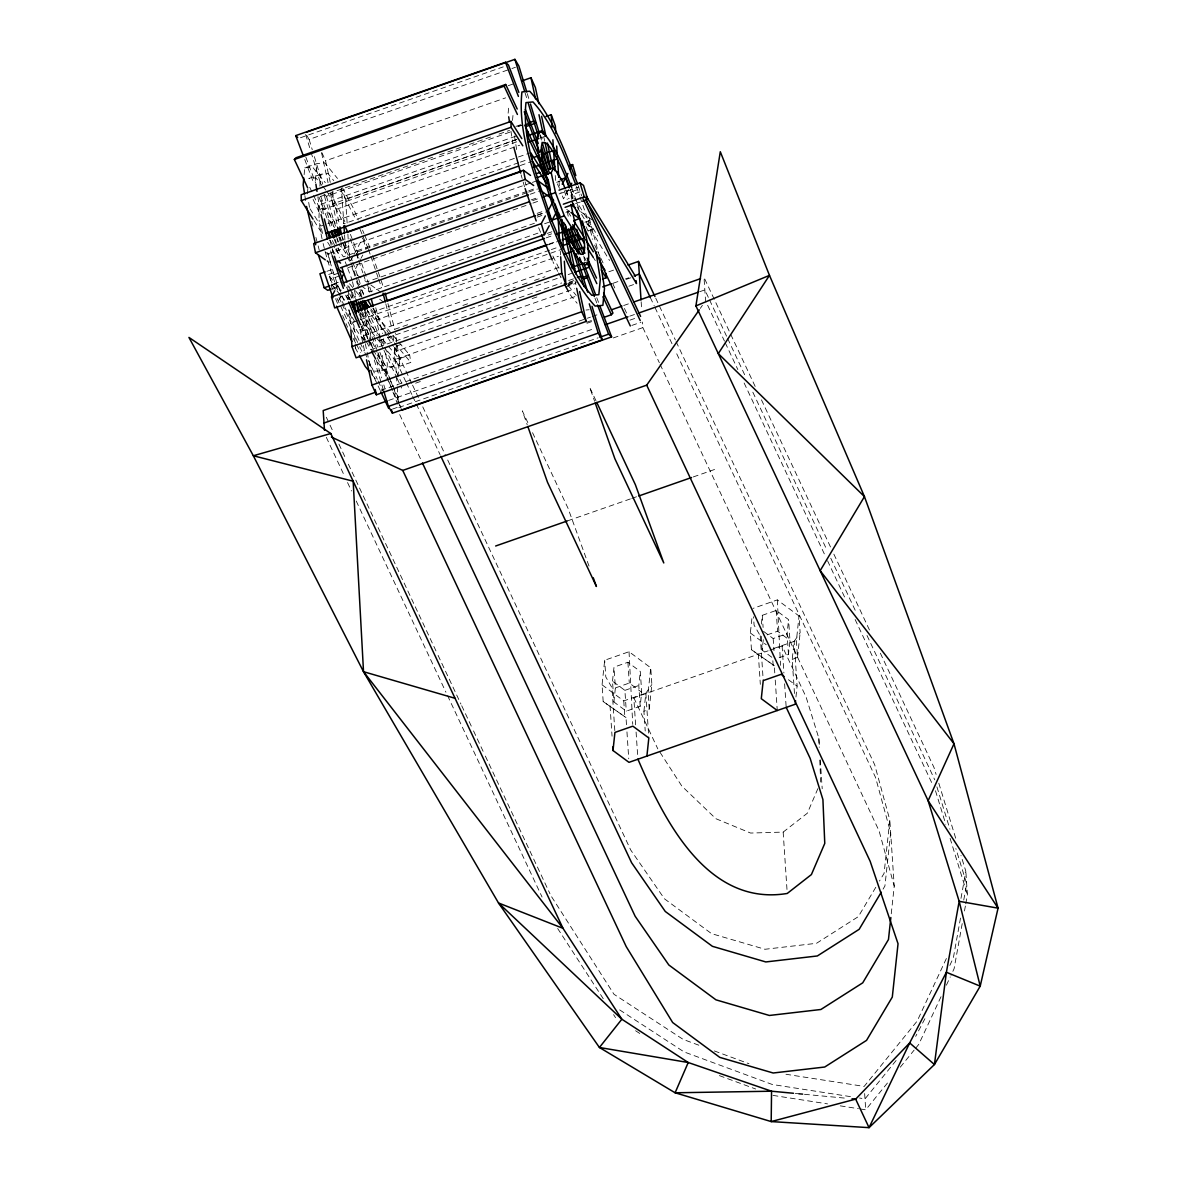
<?xml version="1.0" encoding="UTF-8"?>
<svg xmlns="http://www.w3.org/2000/svg" width="1187" height="1187" viewBox="0 0 1187 1187"><rect width="100%" height="100%" fill="white"/><g stroke="black" fill="none" stroke-linecap="round" stroke-linejoin="round"><path stroke-width="0.75" stroke-dasharray="5 3.75" d="M304.124 174.637L304.777 167.842L316.944 163.583L324.734 162.842L337.494 178.451M307.359 193.793L307.848 188.703M315.327 180.572L316.944 163.583M319.852 186.136L320.994 174.252L327.998 173.584L333.74 180.602M368.934 364.216L374.677 371.249L381.68 370.567L382.615 351.827M386.22 376.131L387.348 364.246L385.107 349.824M381.68 370.567L393.847 366.323L394.781 347.583M397.897 376.976L399.515 359.987L395.301 332.953M508.14 113.195L508.941 104.693M512.502 120.451L513.318 111.949M626.484 724.723L626.009 717.556L603.174 701.547L602.061 684.825L604.687 660.239L629.036 651.722L650.743 667.806L651.856 684.528L649.23 709.114L643.918 711.295L645.224 730.999M612.507 681.175L614.005 667.139L627.908 662.272L640.297 671.456L641.677 692.244L640.179 706.28L626.276 711.147L613.887 701.962L612.507 681.175L624.896 690.359L626.276 711.147M613.887 701.962L615.385 687.926L614.005 667.139M640.179 706.28L638.799 685.492L640.297 671.456M643.918 711.295L645.847 693.208L651.856 684.528M649.23 709.114L648.117 692.392L650.743 667.806M774.77 672.895L774.295 665.729L751.46 649.719L750.347 632.997L752.217 615.43M761.357 624.08L762.291 615.311L776.194 610.444L788.583 619.629L789.963 640.416L788.465 654.452L778.049 658.102M771.817 657.272L762.173 650.135L763.671 636.084M788.465 654.452L787.085 633.665L788.583 619.629M794.474 693.505L792.204 659.468L794.148 641.366L800.142 632.701L799.029 615.979L777.322 599.895L752.973 608.412M792.204 659.468L797.516 657.286L796.403 640.565L799.029 615.979M797.516 657.286L800.142 632.701M795.958 697.021L797.115 686.16L794.148 641.366M676.115 341.619L874.7 764.784L889.82 820.024L884.078 873.35L879.478 881.08M891.244 913.797L894.226 886.214L889.82 820.024M960.98 898.396L965.847 871.317L960.98 855.471M960.506 918.085L953.369 957.805L949.526 966.04M963.755 900.043L966.678 883.796L955.861 848.557M962.212 923.59L954.096 968.726L951.01 975.313M964.482 910.963L965.461 905.547M965.788 903.737L967.405 894.716L965.847 871.317M817.888 788.598L807.338 813.214L783.168 832.102L750.585 833.051L715.85 818.689L681.842 786.106L658.815 750.421M946.38 958.502L917.165 1021.072L864.166 1086.417L785.972 1074.265M924.91 1018.713L915.681 1036.37M941.024 996.709L918.723 1044.456L915.266 1048.729M946.395 985.195L950.253 976.96M335.565 289.272L338.013 284.672L341.782 294.628L337.078 303.516M350.758 260.636L353.251 255.932M354.097 254.359L362.821 237.89M357.866 264.315L353.696 272.164L351.812 267.179M361.16 258.113L362.777 255.042M568.484 189.416L563.484 198.837L560.961 192.205M875.798 887.268L858.32 916.646L816.493 943.309L764.962 949.274L711.562 933.65L664.438 898.796L630.742 850.04L446.267 456.95M883.069 889.122L884.908 886.021L890.665 832.695L875.546 777.44L675.388 350.937M700.315 308.368L702.407 305.356M896.096 1060.525L864.997 1098.895L859.536 1098.034M860.263 1108.97L865.724 1109.815L887.609 1082.826M900.28 1067.187L914.109 1050.139M300.445 137.751L503.243 66.873M306.721 135.363L309.124 139.413L510.158 69.143M511.909 68.534L515.41 67.303M508.244 85.687L515.232 83.253M330.268 182.383L325.579 160.794L505.632 97.853M320.994 174.252L308.828 178.495L315.831 177.827L321.573 184.86M515.915 126.386L521.167 124.561M518.007 126.312L521.508 125.08M517.962 126.638L521.464 125.421M432.617 157.263L320.727 196.374L323.843 217.132M439.605 154.829L462.322 146.876M469.325 144.443L492.041 136.49M499.044 134.057L509.535 130.392M323.917 194.46L326.425 196.27L509.98 132.113M515.737 136.223L318.19 205.262L318.576 211.078L517.858 141.416M347.138 223.037L345.565 199.238L516.879 139.354M516.197 139.725L332.642 203.882L336.129 209.387L519.683 145.229M540.664 137.9L545.901 136.075M310.044 208.823L320.905 226.005L326.158 224.18M327.894 223.557L516.701 157.574M518.452 156.966L530.693 152.693M518.645 162.708L343.829 223.809L341.441 188.021L345.565 199.238M520.381 162.1L527.384 159.651M520.307 165.527L532.548 161.254M530.648 183.021L327.864 253.884L330.921 263.915L326.707 260.873M532.399 182.397L537.652 180.572M527.073 191.344L355.759 251.214L358.266 257.861M528.823 190.736L535.812 188.288M526.998 192.665L343.34 256.852L337.939 248.276M528.616 192.086L537.488 188.985M556.584 182.308L560.219 181.047M530.203 194.253L540.693 190.588M326.915 271.304L333.888 268.855M531.123 199.92L538.112 197.487M532.607 200.677L539.773 198.11M328.665 274.449L335.654 272.016M347.865 267.743L531.153 203.674M532.889 203.066L539.877 200.633M559.077 193.926L578.277 187.205M340.194 294.747L331.974 284.939L329.407 276.319L338.577 273.114M572.742 198.882L570.695 191.997L578.336 189.326M339.497 275.933L330.327 279.138L335.031 289.153M571.437 199.312L571.155 194.965L580.324 191.76M338.354 282.269L330.713 284.939L333.057 289.954M331.974 284.939L341.144 281.734M331.173 285.34L338.161 282.907M537.147 213.348L544.121 210.915M537.296 215.01L547.786 211.345M537.548 215.262L544.551 212.814M332.939 288.486L339.927 286.052M537.162 217.102L544.15 214.669M575.561 203.689L580.799 201.849M534.447 223.275L366.62 281.927L362.376 278.856M565.917 212.28L569.419 211.049M544.566 223.75L551.569 221.301M361.189 285.815L369.676 291.957L540.99 232.073M547.133 233.409L552.385 231.584M548.142 235.056L551.629 233.839M584.85 222.221L590.102 220.396M546.213 237.845L553.201 235.397M549.077 244.003L559.567 240.338M548.216 244.804L556.955 241.747M588.411 230.738L593.663 228.913L586.556 223.764M549.596 250.175L374.78 311.276L376.635 319.837L558.439 256.288M551.347 249.567L558.335 247.119M355.506 348.874L353.711 322.033L358.964 320.193M360.714 319.585L563.499 248.706M558.958 267.416L361.412 336.455L364.899 341.96M394.707 329.274L408.684 324.392M424.427 318.888L438.404 314.006M462.885 305.445L468.123 303.62M492.605 295.059L497.843 293.219M504.831 290.785L515.321 287.12M522.325 284.672L527.562 282.832M534.551 280.399L545.041 276.734M383.193 348.77L379.35 340.58L561.169 277.031M568.158 274.583L571.644 273.366M368.445 340.788L371.116 349.571L561.674 282.966M568.662 280.533L573.9 278.693M569.107 282.254L574.36 280.429M567.668 283.559L574.656 281.111M567.965 284.42L574.953 281.972M567.549 285.355L576.288 282.298M396.265 346.085L401.488 344.26M502.561 308.932L507.784 307.107M532.177 298.575L537.414 296.75M565.294 287.002L575.74 283.352M608.857 271.778L614.08 269.953M394.41 347.969L396.384 351.1L574.701 288.767M574.849 296.631L395.36 359.364L405.553 381.086M613.175 283.233L618.412 281.408M625.386 278.96L628.858 277.743M388.386 346.218L398.995 358.8L409.693 355.061L410.806 362.436L400.108 366.175L387.185 350.773M626.202 279.39L630.787 277.788M628.843 286.23L636.484 283.559M380.834 390.404L590.458 317.137M592.209 316.528L597.447 314.689M623.65 305.534L628.902 303.694M586.734 322.211L595.473 319.155M415.613 383.164L420.866 381.339M586.942 323.294L592.179 321.454M388.653 400.42L593.04 328.992M629.718 316.157L634.971 314.332M699.603 291.735L704.841 289.91L708.773 298.293M629.911 320.149L636.024 318.012M392.511 409.07L400.153 406.399L386.843 378.015M631.825 325.431L640.995 322.226M398.832 407.482L598.129 337.835M613.249 337.969L642.879 327.612L642.508 322.078M567.831 520.767L630.342 498.926M631.781 498.421L637.33 496.478M693.312 476.922L717.794 468.361M615.385 687.926L629.288 683.059L641.677 692.244M767.143 634.882L777.574 631.232L789.963 640.416M624.896 690.359L638.799 685.492M763.538 631.38L773.182 638.532L787.085 633.665M602.061 684.825L623.768 700.909L648.117 692.392M773.79 648.473L796.403 640.565M635.609 724.827L633.813 697.748L768.137 650.802M769.888 650.194L782.099 645.921L806.092 697.051L818.837 738.225L819.445 747.246M304.777 167.842L312.567 167.1L325.327 182.709M586.037 310.03L589.153 309.733M393.847 366.323L386.843 366.991L375.359 352.94M795.32 1093.45L798.985 1093.791M804.474 1094.31L846.524 1098.272M850.441 1096.625L772.247 1084.473L684.083 1051.919L619.451 1009.766M772.974 1095.393L827.532 1103.88M840.262 1105.854L858.453 1108.688M698.817 1045.198L683.252 1039.456L614.005 994.291L550.753 895.443M714.366 1050.94L748.952 1063.715M719.381 1075.615L755.689 1089.013M751.46 649.719L774.295 665.729M603.174 701.547L626.009 717.556M635.564 1030.731L641.722 1034.752M580.621 211.657L591.838 219.773M566.718 209.416L569.552 211.464M339.423 245.412L341.93 247.222M325.03 251.837L330.698 255.932M360.967 277.832L353.889 272.728L354.913 276.067M370.834 284.984L380.656 292.091M359.78 284.791L356.946 282.743L355.417 277.728M379.617 299.154L383.876 302.24M371.116 349.571L373.623 351.382M750.347 632.997L766.268 644.793M788.405 679.706L797.115 686.16M349.542 283.767L354.26 289.361M355.432 290.756L360.151 296.349M370.774 308.932L392.007 334.096M393.179 335.491L409.693 355.061M329.407 276.319L341.203 290.311M345.921 295.889L349.453 300.088M360.076 312.671L387.199 344.823M349.72 289.598L355.596 296.602M386.131 333.028L367.332 310.608A70.181 11.84 70.7 0 1 370.077 337.138M387.318 334.422L393.194 341.426M394.366 342.82L410.806 362.436M341.366 296.142L346.07 301.75M360.165 318.546L382.496 345.165M568.172 285.548L576.214 295.385M570.161 294.717L577.119 303.234M322.716 186.255L326.173 190.484M377.347 362.109L388.95 376.309M372.139 374.884L376.783 380.552M557.667 928.486L604.584 1000.775M613.575 1014.618L615.563 1017.689M570.799 216.168L566.867 209.951L568.721 218.512M593.322 257.46L595.295 260.576M329.749 240.011L334.675 247.786M335.654 249.344L338.607 254.018L339.348 257.445M357.079 283.263L360.032 287.937M361.011 289.494L364.943 295.711M372.807 308.16L389.41 334.437M390.375 335.98L395.256 343.696M313.991 220.678L322.76 234.566L320.905 226.005M327.686 242.356L335.55 254.804M361.887 296.498L358.949 291.839L357.821 286.69M370.73 310.504L386.502 335.461M387.496 337.034L393.416 346.411M355.447 298.427L351.96 292.907L353.103 298.145M347.494 295.088L350.21 299.376M570.695 191.997L573.588 196.701M574.553 198.274L597.684 235.961M577.075 206.909L609.554 260.502M759.368 634.273L754.086 625.119L753.522 616.765M539.818 134.339L543.171 140.6M558.973 268.307L551.836 253.884M557.697 271.363L552.934 261.733M558.528 272.921L561.021 277.595M342.479 187.798L353.281 208.051L358.281 219.936M340.313 189.193L355.818 219.283M331.143 193.615L346.114 224.195M327.315 191.879L343.651 223.542M361.145 326.306L372.852 348.236M365.715 340.313L360.121 329.125M366.546 341.871L370.7 349.661M353.162 338.384L355.67 343.088M356.501 344.66L360.685 352.494M355.21 347.672L358.533 353.904M755.169 386.443L704.01 277.446L705.568 300.83L724.456 341.084M761.461 399.856L830.722 547.444M833.867 554.151L870.116 631.38M880.368 653.206L933.946 767.381L936.098 774.428M709.559 299.97L726.874 336.856M727.661 338.532L745.762 377.11M752.84 392.2L826.82 549.833M830.766 558.216L855.975 611.943M867 635.46L934.762 779.844M725.242 342.761L737.839 369.587M744.13 383L825.188 555.724M827.547 560.754L844.877 597.684M855.13 619.51L933.13 785.735M655.728 298.174L675.329 339.942M650.298 297.477L654.215 305.831M655.001 307.507L672.243 344.26M642.879 327.612L659.334 362.703M660.12 364.364L879.107 830.959L894.226 886.214M571.155 194.965L572.713 198.303M586.037 226.672L588.381 231.688M594.657 245.041L597.002 250.042M597.788 251.718L600.132 256.718M600.919 258.395L603.263 263.395M612.67 283.426L615.014 288.426M624.421 308.457L626.766 313.472M559.492 188.362L555.561 180.009L555.19 174.474M584.523 257.445L586.066 260.71M595.978 400.746L589.672 387.318L594.598 401.251M527.829 422.617L522.31 410.865L527.221 424.798M532.548 432.691L568.009 508.229L589.479 567.356M633.813 697.748L657.806 748.878M411.77 383.446L394.514 346.693L397.081 385.196M412.557 385.122L419.604 400.153M422.75 406.844L445.481 455.289M347.361 256.674L349.705 261.689M406.34 382.748L411.83 394.44M412.616 396.117L440.051 454.591M309.733 187.264L312.804 193.807M313.576 195.44L322.033 213.452M334.319 239.626L337.39 246.169M361.308 297.151L359.008 292.239L359.29 296.587M367.451 310.237L378.193 333.132M381.309 339.764L401.621 383.03M313.101 199.416L320.104 214.343M332.39 240.516L338.532 253.603L338.147 247.801M365.537 311.128L377.051 335.669M383.965 350.402L396.25 376.591M397.022 378.238L401.636 388.06M350.966 290.845L347.836 284.153L348.073 287.847M346.5 287.076L348.859 292.091M349.646 293.753L352.776 300.43M359.038 313.783L371.576 340.491M372.362 342.168L377.051 352.183M377.837 353.845L398.995 398.906M350.031 299.569L347.672 294.554L349.883 299.51M361.783 324.6L368.044 337.954M368.831 339.63L372.748 347.969M373.519 349.646L386.057 376.353M399.693 414.56L421.652 461.328M349.794 313.665L353.711 322.033M338.948 297.492L341.292 302.507M342.079 304.169L359.305 340.892M360.091 342.568L364.008 350.907M364.795 352.584L377.332 379.276M378.104 380.953L382.807 390.968M336.974 298.293L358.904 345.031M359.691 346.708L362.821 353.385M370.656 370.077L380.063 390.108M326.336 417.26L333.413 432.35M338.918 444.086L345.224 457.499M348.37 464.206L437.291 653.696M438.077 655.372L460.927 704.054M461.713 705.731L472.738 729.233M473.539 730.91L484.563 754.413M485.349 756.089L549.967 893.766M326.306 437.291L344.408 475.868M347.554 482.575L351.5 490.958M356.219 501.018L445.926 692.184M447.514 695.537L542.058 897.016M321.914 152.693L325.579 160.794M538.661 227.756L540.797 232.86M362.569 230.13L363.994 233.527M364.721 235.219L369.706 247.119M360.032 229.328L362.154 234.358M362.851 236.035L367.777 247.757M350.402 234.373L361.041 261.585M349.987 238.617L355.61 252M345.847 295.148L348.696 301.943M335.595 298.738L337.716 303.768M342.642 315.49L347.568 327.211M565.754 190.38L568.899 198.674M596.749 297.7L598.693 302.804M594.984 298.234L596.927 303.368M305.845 157.174L315.579 182.843M320.772 196.508L332.924 228.557M336.767 238.676L338.043 242.044M364.483 311.766L377.926 347.168M379.855 352.272L390.197 379.543M390.849 381.25L399.247 403.402M399.9 405.108L401.191 408.521M345.224 261.823L347.123 266.793M347.746 268.455L352.153 280.058M304.747 159.488L313.813 183.347M318.977 196.983L331.128 229.032M334.971 239.151L336.247 242.519M362.703 312.24L376.769 349.334M378.06 352.732L388.446 380.107M389.099 381.828L392.348 390.375M393.001 392.096L397.541 404.07M578.188 185.691L581.675 195.914M576.437 186.493L579.419 195.217M580.013 196.953L586.571 216.123L592.684 239.314M566.021 189.95L568.929 198.466M564.27 190.751L567.252 199.461M524.55 186.878L521.108 174.86M372.629 255.635L383.683 287.996M368.489 249.433L370.27 254.656M370.863 256.392L378.015 277.313M378.608 279.049L381.591 287.773M361.62 263.291L369.187 285.444M369.765 287.15L372.095 293.961M356.323 253.677L358.103 258.914M358.697 260.65L362.866 272.847M363.459 274.598L365.848 281.556M368.222 288.53L369.424 292.017M330.579 250.858L332.315 255.977M938.813 783.227L956.114 839.61M936.929 786.892L949.912 829.179M935.49 790.765L945.772 824.238M950.104 838.334L967.405 894.716M527.295 93.654L528.868 98.833M539.951 135.244L541.554 140.511M525.099 92.898L527.251 99.96M367.139 283.604L369.676 291.957M309.124 139.413L312.27 149.755M314.362 156.639L322.76 184.208M326.425 196.27L335.506 226.138M338.725 236.673L340.862 243.706M361.857 312.73L370.418 340.847M370.952 342.598L372.555 347.865M376.309 360.21L381.68 377.867M383.831 384.929L384.9 388.461M305.652 134.443L310.49 150.319M311.024 152.084L321.232 185.632M324.452 196.211L334.081 227.845M337.286 238.379L338.354 241.896M359.898 312.685L367.911 339.037M374.261 359.913L383.698 390.924M363.281 239.462L366.041 248.914M589.242 218.067L598.352 252.534M525.129 181.848L526.064 185.409M387.912 303.486L394.737 329.348M385.82 303.827L391.814 328.621M375.745 307.745L382.57 333.592M373.653 308.071L380.448 338.043M329.956 240.308L333.25 252.801M311.662 221.375L313.546 228.512M315.905 237.43L319.199 249.923M543.943 137.529L544.699 141.016M575.101 281.141L575.888 284.732M352.509 281.734L356.13 298.382M332.212 191.389L339.527 225.07M341.797 235.516L345.58 252.935L342.093 247.43L340.966 242.193M361.501 326.291L364.513 340.224M365.284 343.726L370.626 368.371M371.012 370.136L372.154 375.418M321.558 152.826L328.057 182.753M330.357 193.318L337.553 226.524M339.823 236.97L340.58 240.457M359.898 329.496L362.985 343.651M363.37 345.462L364.543 350.862M332.553 249.047L333.992 255.695M583.811 256.051L584.627 261.229M514.49 135.941L516.642 149.74M510.944 131.208L512.918 143.835M392.897 335.506L393.698 340.684M383.416 339.007L384.825 348.014M380.73 339.764L381.531 344.942M317.849 196.805L320.104 211.227M308.709 202.413L309.51 207.591M304.851 195.647L305.964 202.858M398.995 358.8L400.108 366.175M864.64 1093.553L865.724 1109.815M820.276 759.873L822.205 788.747M782.099 645.921L783.895 672.999M784.622 683.816L786.18 707.289M777.322 599.895L780.542 665.373M776.194 610.444L777.574 631.232M773.182 638.532L773.998 650.654M775.245 680.062L777.262 710.523M772.841 660.773L773.167 665.788M783.168 832.102L787.248 893.455M762.291 615.311L763.093 627.433M761.253 636.277L762.173 650.135M760.244 635.802L763.226 680.596M758.315 653.889L760.333 684.35M641.158 301.78L641.648 309.154M645.847 693.208L648.829 737.988M636.084 732.038L637.775 757.306M629.036 651.722L632.73 724.367M627.908 662.272L629.288 683.059M626.959 731.889L628.739 758.76M623.768 700.909L624.881 717.616M614.807 730.628L611.958 687.629L605.8 676.946L604.687 660.239M610.029 705.731L612.047 736.177M559.003 180.988L559.374 186.522M560.294 251.318L560.546 254.982M397.2 387.051L398.06 399.96M379.068 336.233L379.35 340.58M347.865 234.017L348.488 243.246M348.607 245.086L349.468 258.009M351.753 292.521L352.242 299.896M344.556 234.878L345.788 253.321M348.192 289.687L348.815 298.916M349.542 309.97L350.892 330.134M818.837 738.225L819.238 747.35M819.772 760.125L820.692 782.04M396.235 345.239L396.384 351.1M570.413 189.608A58.653 9.897 70.7 0 1 573.395 198.081M359.973 289.702A59.736 10.075 70.7 0 1 361.857 296.676M365.24 312.448A59.736 10.075 70.7 0 1 361.412 329.704M364.587 339.972A70.181 11.84 70.7 0 1 345.091 307.834M344.364 306.201A70.181 11.84 70.7 0 1 323.116 243.528M322.033 238.765A70.181 11.84 70.7 0 1 319.125 220.144M319.021 217.815A70.181 11.84 70.7 0 1 337.701 227.77M342.197 236.836A70.181 11.84 70.7 0 1 343.622 239.908M344.334 241.495A70.181 11.84 70.7 0 1 352.183 260.591M352.821 262.253A70.181 11.84 70.7 0 1 360.522 284.791M362.109 290.058A70.181 11.84 70.7 0 1 363.637 295.444M328.013 219.625A58.653 9.897 70.7 0 1 334.526 227.533M340.09 237.504A58.653 9.897 70.7 0 1 341.767 240.902M342.583 242.638A58.653 9.897 70.7 0 1 350.313 260.858M350.981 262.609A58.653 9.897 70.7 0 1 355.759 276.052M356.323 277.758A58.653 9.897 70.7 0 1 358.415 284.405M327.582 252.668A59.736 10.075 70.7 0 0 331.025 264.938A58.653 9.897 70.7 0 0 341.188 293.708M354.913 321.796A58.653 9.897 70.7 0 1 346.841 306.706M344.037 300.489A58.653 9.897 70.7 0 1 341.901 295.444M571.659 187.68A70.181 11.84 70.7 0 1 579.256 210.203"/><path stroke-width="1.5" d="M303.798 178.035L303.16 184.831L304.569 193.852M795.572 700.642L795.186 704.262L628.976 762.351L612.996 750.51L614.925 732.424L632.849 726.162L648.829 737.988L646.9 756.089M890.843 917.477L888.469 939.54L862.726 982.836L820.9 1009.484L769.354 1015.464L715.969 999.84L668.83 964.986L635.134 916.23L422.438 463.004M695.908 305.905L769.473 275.369L718.298 353.592L864.448 496.611L820.172 570.68L953.992 743.774L928.115 800.706L959.17 901.319L998.059 908.159L928.115 800.706L695.908 305.905L720.301 151.728L769.473 275.369L864.448 496.611L953.992 743.774L998.059 908.159L980.21 986.145L934.436 1064.531L869.047 1127.65L771.194 1121.581L675.106 1092.782L599.42 1047.483L498.51 902.981L363.519 671.694L253.335 455.763L188.941 337.434L330.787 433.522L562.994 928.323L621.84 1019.218L688.223 1062.513L771.55 1091.209L793.495 1093.272M549.21 225.753L544.492 234.625L334.719 307.952L331.499 296.943L334.764 290.8M341.337 278.396L343.844 273.693L346.99 281.987M529.906 121.504L528.764 123.671L525.262 124.887M556.703 234.18L572.446 228.676L564.329 215.826L555.516 192.606L551.183 172.619L553.854 167.59L561.97 180.439L565.116 188.718M331.499 296.943L541.287 223.616L545.352 215.945M553.617 200.366L547.786 211.345L550.931 219.64M562.208 184.178L565.531 177.902L569.315 187.858M566.318 176.418L567.89 173.45M570.25 169.014L572.609 164.578L575.814 175.587M551.569 221.301L557.4 210.322L554.878 203.674M570.131 186.314L571.748 183.258M572.446 228.676L575.116 223.631L571.14 205.321M881.229 892.209L859.165 929.317L817.339 955.965L765.808 961.945L712.408 946.321L665.269 911.468L631.588 862.712L440.837 456.253M331.381 437.039L402.734 470.423L646.692 385.152L699.262 309.866M307.641 187.769L294.361 159.488L295.904 157.797L505.692 84.47L517.206 109.026M294.361 159.488L504.149 86.161L505.692 84.47M604.42 317.181L611.409 314.733L612.952 313.042L603.589 293.07M303.457 156.076L295.697 135.63L505.484 62.303L508.481 65.033L518.867 92.408M306.869 132.054L514.906 59.35L518.897 66.086L526.761 91.933M522.221 80.805L530.96 77.748L535.352 87.467L538.868 103.67M521.805 138.627L510.944 121.43L301.157 194.757L301.305 200.603L313.012 219.135M301.305 200.603L511.093 127.291L510.944 121.43M545.975 116.534L551.228 114.694L555.338 125.926L555.828 133.241M528.452 122.973L533.705 121.133L536.198 122.944M525.722 126.623L534.462 123.567M528.438 135.452L542.429 130.555L545.901 136.075L541.613 116.267M528.423 142.173L538.913 138.508M534.373 157.218L537.874 155.987M541.361 154.77L553.602 150.497L555.175 153.835M326.262 233.349L518.556 166.135M530.544 175.424L523.437 170.29L313.665 243.617L315.475 252.742L325.297 259.849M520.826 171.685L347.746 232.177L344.616 225.485M533.052 167.412L541.791 164.355M545.293 163.138L555.783 159.473M536.361 173.703L539.862 172.471M548.602 169.415L553.854 167.59M315.475 252.742L525.262 179.415L533.675 185.513M569.107 165.794L572.609 164.578M537.192 177.516L542.429 175.676M545.931 174.459L551.183 172.619M560.294 179.727L565.531 177.902M336.158 262.075L528.452 194.876M325.164 271.912L319.926 273.737L324.199 287.773L327.701 290.311L331.188 289.094M559.062 190.157L579.998 182.843L583.514 185.38L587.788 199.416L582.55 201.241M340.387 267.802L529.283 201.775M543.275 196.879L555.516 192.606M324.199 287.773L329.437 285.948M563.335 204.194L584.271 196.879L587.788 199.416M343.251 282.847L535.56 215.633M565.086 207.354L573.811 204.298M552.089 220.099L564.329 215.826M574.211 220.47L579.449 218.631L576.912 210.277M544.462 238.453L353.815 305.089L352.005 302.225M355.032 311.84L547.341 244.626M387.377 301.008L546.465 245.412M562.193 239.908L577.935 234.418M563.573 245.279L568.825 243.454M572.312 242.222L582.802 238.557M563.691 254.463L574.182 250.798M577.668 249.567L584.672 247.133M574.76 266.348L585.25 262.668M564.329 261.244L565.873 284.509L356.1 357.821L351.975 346.604L561.763 273.277L560.665 256.807M575.146 272.149L589.138 267.253L588.752 261.452M577.401 277.476L580.903 276.245L583.396 278.07M581.348 277.981L588.337 275.532L587.194 277.699L583.692 278.915M628.027 265.087L638.472 261.422L654.942 296.513M602.67 278.99L606.156 277.773L606.053 273.381M602.729 286.883L611.439 283.841M634.095 275.918L639.318 274.093L650.298 297.477M579.642 291.527L586.141 321.454L376.353 394.781L371.961 385.063L581.749 311.736L576.659 288.337M375.596 392.229L323.19 410.554L324.496 430.302M611.424 309.807L621.914 306.142M634.14 301.869L700.523 278.663M324.006 423.017L386.903 401.028M605.266 324.719L627.982 316.781M638.458 313.116L697.852 292.358M388.416 406.429L598.203 333.117L602.21 339.853L392.422 413.18L388.416 406.429L383.698 390.924M599.88 337.227L608.619 334.17L611.617 336.9L401.844 410.227M495.647 546.005L567.356 520.93M638.695 496.003L691.561 477.53M330.787 433.522L253.335 455.763L353.162 481.21L363.519 671.694L562.994 928.323L498.51 902.981L621.84 1019.218L599.42 1047.483L688.223 1062.513L675.106 1092.782L771.55 1091.209L771.194 1121.581L855.664 1099.132L909.687 1042.928L946.395 972.272L959.17 901.319L980.21 986.145L946.395 972.272L934.436 1064.531L909.687 1042.928L869.047 1127.65L855.664 1099.132L852.014 1098.791M798.985 1093.791L802.635 1094.132M363.519 671.694L455.051 698.297M550.382 189.786L537.652 180.572L540.189 188.926M570.754 204.52L574.998 207.591M540.693 190.588L553.424 199.802M570.962 212.488L579.449 218.631M337.761 261.051L340.595 263.099M337.983 269.034L343.651 273.129L342.123 268.114M784.043 676.486L781.135 674.335L763.226 680.596L761.282 698.683L777.262 710.523M295.697 135.63L297.7 137.44M366.056 303.338L368.415 306.142M360.284 302.21L364.988 307.819M369.825 372.035L365.181 366.368L359.364 355.462M573.736 220.841L584.553 237.949M585.532 239.492L593.337 251.852M600.162 262.653L605.044 270.369M511.093 127.291L522.799 145.808M532.548 161.254L546.302 183.035M548.275 186.151L550.234 189.252M572.653 224.729L584.449 243.409M587.402 248.083L593.322 257.46M601.23 269.953L606.156 277.773M563.484 222.34L565.235 225.1L575.829 273.93M571.199 263.128L574.671 268.648M367.896 300.385L371.828 306.602M364.839 301.172L368.771 307.388M586.215 196.107L635.371 276.185M585.859 200.024L636.484 283.559L636.039 280.607M564.344 283.827L568.499 291.601M371.531 351.204L375.685 358.993M351.886 341.441L336.529 306.201M585.77 199.564L640.594 316.41M583.025 198.704L640.208 320.549M572.327 202.443L630.297 325.965M524.891 125.392L547.934 174.474M572.624 227.103L584.909 253.276M587.209 258.187L596.557 278.099M646.692 385.152L870.16 861.302L898.04 943.754L892.298 997.08L866.54 1040.376L824.713 1067.024L773.182 1073.003L719.782 1057.38L672.658 1022.526L626.202 946.573L402.734 470.423M504.149 86.161L517.413 114.456M526.791 134.428L548.32 180.29M570.71 227.993L582.995 254.166M586.823 262.357L596.824 283.634M602.966 296.72L611.409 314.733M558.394 212.503L559.967 215.856M786.18 707.289L810.172 758.404L822.917 799.578L824.772 843.393L811.404 874.567L787.248 893.455C707.215 906.749 664.037 820.098 637.894 759.116M596.764 402.423L635.371 484.682L663.785 562.95L614.866 458.716L595.206 402.987M330.476 231.435L333.547 237.979M362.851 300.415L366.679 308.605M328.562 232.34L330.861 237.252M360.922 301.32L364.765 309.495M351.589 302.908L356.293 312.923M380.849 391.769L388.683 408.462M581.749 311.736L586.141 321.454M552.148 160.275L554.967 166.966M557.074 171.996L559.181 177.011M541.509 234.551L552.222 260.042M350.58 301.186L360.433 324.63M348.696 301.943L359.409 327.419M525.366 109.53L538.215 143.419M540.782 150.17L549.091 172.1L541.717 147.485M570.428 228.319L580.028 253.617M583.87 263.737L595.459 294.287M599.984 306.216L611.617 336.9M505.484 62.303L518.407 96.399M524.239 111.726L539.64 152.337M541.554 157.396L547.949 174.252M569.285 230.486L578.232 254.092M579.523 257.46L594.331 296.527M597.58 305.074L608.619 334.17M333.562 230.233L336.114 236.985M360.655 301.646L363.207 308.383M331.781 230.708L334.333 237.459M358.86 302.121L362.065 310.549M561.763 273.277L565.873 284.509M593.263 577.787L596.423 586.482L547.504 482.263L527.844 426.534M577.609 183.985C564.953 151.684 553.231 117.439 529.714 91.206L521.924 91.948C517.206 136.713 537.117 179.89 550.115 221.806C562.757 250.932 573.113 282.372 595.088 306.083L602.877 305.341L604.495 288.352L599.717 257.698M575.843 184.757C564.463 155.942 554.017 125.347 532.978 101.934L525.975 102.601C521.716 142.9 539.64 181.759 551.332 219.491C562.727 245.709 572.045 274.004 591.823 295.34L598.827 294.673L600.296 279.39L595.978 251.792M525.129 188.585L536.198 220.96M334.452 256.288L344.571 285.919M332.315 255.977L343.384 288.337M318.413 255.116L332.968 297.714M579.998 182.843L584.271 196.879M530.441 103.996L539.417 133.493M542.088 142.277L550.1 168.628M568.439 228.868L574.315 248.202M575.918 253.469L587.699 292.18M592.001 306.305L602.21 339.853M514.906 59.35L524.565 91.132M528.334 103.492L538.512 136.95M565.398 225.307L570.739 242.875M572.342 248.142L584.049 286.586M589.286 303.827L598.203 333.117M336.574 229.655L338.176 234.922M358.652 302.195L361.323 310.979M391.354 409.649L392.422 413.18M334.615 229.595L336.752 236.628M356.145 300.385L359.364 310.92M541.287 223.616L544.492 234.625M576.748 229.299L579.582 239.997M513.837 147.277L520.663 173.124M385.182 293.159L386.992 300.044M383 293.115L385.36 302.032M371.308 299.154L373.193 306.291M324.303 218.912L329.496 238.528M321.024 214.669L327.389 238.795M315.683 244.774L306.528 206.464M547.415 143.034L553.083 169.162M530.96 77.748L535.545 98.877M538.987 114.709L543.186 134.042M545.07 142.752L550.738 168.88M561.748 219.595L572.371 268.529M549.863 187.546L548.379 180.691L530.693 152.693L532.177 159.533M339.897 226.806L341.411 233.78M355.818 300.163L358.474 312.359M375.211 389.499L376.353 394.781M337.939 228.26L339.452 235.234M353.86 301.617L356.13 312.077M366.501 359.854L371.961 385.063M523.437 170.29L525.262 179.415M508.704 116.801L509.535 122.202M315.89 184.178L317.018 191.389M638.472 261.422L641.039 299.925M612.759 746.935L612.996 750.51M556.673 146.046L557.415 157.025M557.534 158.865L558.751 177.308M561.54 219.194L563.499 248.706L559.567 240.338L557.608 210.826M551.228 114.694L552.059 127.232M552.89 139.754L553.483 148.701M553.602 150.497L554.952 170.78M527.963 131.95L528.349 137.751M352.376 301.75L352.732 307.285M343.948 225.664L344.438 233.038M350.892 330.134L351.975 346.604M582.342 220.96A70.181 11.84 70.7 0 1 572.03 249.122A70.181 11.84 70.7 0 1 537.221 140.689A70.181 11.84 70.7 0 1 571.659 187.68M569.196 186.329A58.653 9.897 70.7 0 0 546.228 143.345A59.736 10.075 70.7 0 0 549.24 188.659A58.653 9.897 70.7 0 0 579.642 253.454M363.756 304.718A59.736 10.075 70.7 0 1 364.928 310.593M337.701 227.77A70.181 11.84 70.7 0 1 340.402 233.097M365.047 300.726A70.181 11.84 70.7 0 1 367.05 309.021M578.188 213.437A59.736 10.075 70.7 0 1 579.627 253.439M336.025 230.011A58.653 9.897 70.7 0 1 338.429 234.314"/></g></svg>
